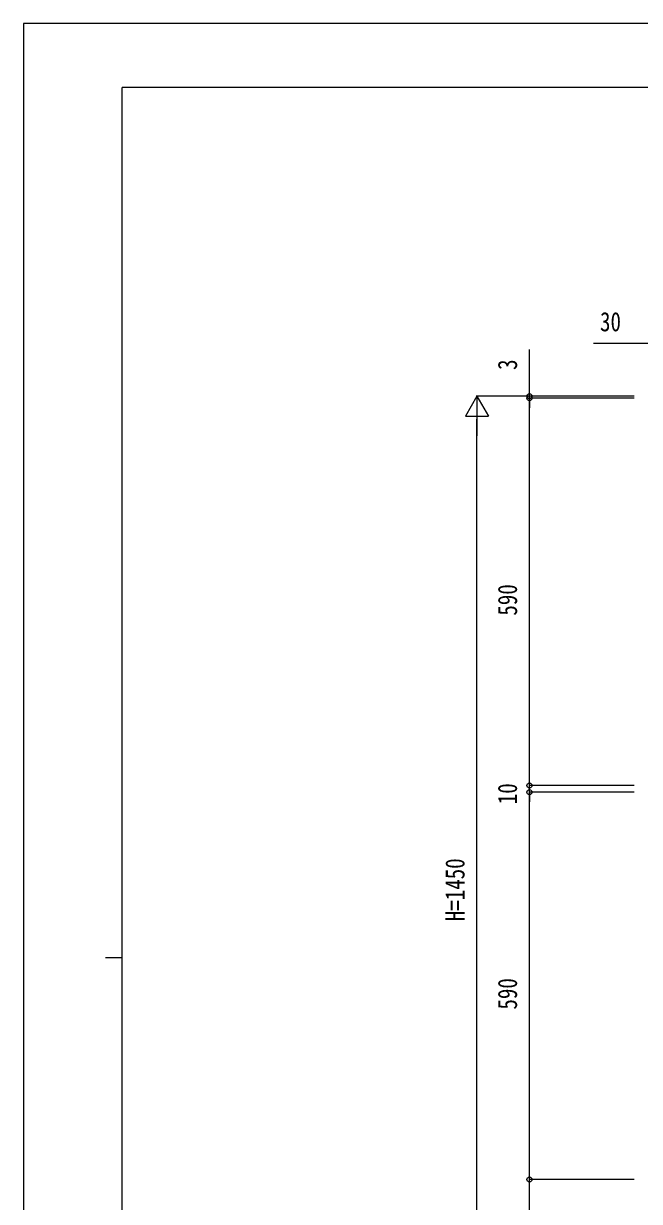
# Model space of a CAD drawing. Units: millimetres, scale not verified. Extents: x -2102 to 2102, y -1485 to 1485.
# Drawn here: x -2102 to -1164, y -309 to 1485 of the extents above; entities that cross this region are included whole.
import ezdxf
from ezdxf.enums import TextEntityAlignment as Align

# ---------------------------------------------------------------- set-up
doc = ezdxf.new("R2010")
doc.units = ezdxf.units.MM
doc.header["$LTSCALE"] = 8
doc.layers.add('0-5_YKK_D', color=6, linetype='Continuous')
doc.layers.add('0-6_YKK_ZWAK', color=7, linetype='Continuous')
doc.styles.add('ＭＳ ゴシック', font='')
doc.styles.get('ＭＳ ゴシック').set_extended_font_data('MS Gothic')

msp = doc.modelspace()

# ---------------------------------------------------------------- linework, layer by layer
at = {"layer": '0-5_YKK_D'}
for p, q in [((-1331.989, 917.5), (-1331.989, 988.833)), ((-1411.989, 917.5), (-1429.489, 887.189)), ((-1172.49, 917.5), (-1412.989, 917.5)), ((-1411.989, 917.5), (-1394.489, 887.189)), ((-1411.989, 917.5), (-1411.989, 856.878)), ((-1172.49, 917.5), (-1332.989, 917.5)), ((-1331.989, 914.5), (-1331.989, 917.5)), ((-1172.49, 914.5), (-1332.989, 914.5)), ((-1172.49, 914.5), (-1332.989, 914.5)), ((-1331.989, 324.5), (-1331.989, 914.5)), ((-1331.989, 914.5), (-1331.989, 899.5)), ((-1429.489, 887.189), (-1394.489, 887.189)), ((-1411.989, -497.5), (-1411.989, 882.5)), ((-1172.49, 324.5), (-1332.989, 324.5)), ((-1172.49, 324.5), (-1332.989, 324.5)), ((-1331.989, 324.5), (-1331.989, 339.5)), ((-1331.989, 314.5), (-1331.989, 324.5)), ((-1172.49, 314.5), (-1332.989, 314.5)), ((-1172.49, 314.5), (-1332.989, 314.5)), ((-1331.989, -275.5), (-1331.989, 314.5)), ((-1331.989, 314.5), (-1331.989, 299.5)), ((-1172.49, -275.5), (-1332.989, -275.5)), ((-1172.49, -275.5), (-1332.989, -275.5)), ((-1331.989, -532.5), (-1331.989, -275.5))]:
    msp.add_line(p, q, dxfattribs=at)
msp.add_lwpolyline([(-1122.49, 997.5), (-1152.49, 997.5), (-1234.423, 997.5)], dxfattribs=at)
for centre in [(-1331.989, 917.5), (-1331.989, 914.5), (-1331.989, 914.5), (-1331.989, 324.5), (-1331.989, 324.5), (-1331.989, 314.5), (-1331.989, 314.5), (-1331.989, -275.5), (-1331.989, -275.5)]:
    msp.add_circle(centre, 3.75, dxfattribs=at)
at = {"layer": '0-6_YKK_ZWAK'}
for p, q in [((1947.51, 1387.5), (-1952.49, 1387.5)), ((-1952.49, -1262.5), (-1952.49, 1387.5)), ((-1977.49, 62.5), (-1952.49, 62.5))]:
    msp.add_line(p, q, dxfattribs=at)
msp.add_lwpolyline([(-2102.5, -1485), (2102.5, -1485), (2102.5, 1485), (-2102.5, 1485)], close=True, dxfattribs=at)

# ---------------------------------------------------------------- texts
at = {"layer": '0-5_YKK_D', "style": 'ＭＳ ゴシック', "width": 0.8}
msp.add_text('30', height=29.33, dxfattribs=at).set_placement((-1224.423, 1007.5), align=Align.BOTTOM_LEFT)
for s, p in [('3', (-1341.989, 957.5)), ('590', (-1341.989, 583.233)), ('10', (-1341.989, 296.033)), ('H=1450', (-1421.989, 117.833)), ('590', (-1341.989, -16.767))]:
    msp.add_text(s, height=29.33, rotation=90, dxfattribs=at).set_placement(p, align=Align.BOTTOM_LEFT)

doc.saveas('drawing.dxf')
